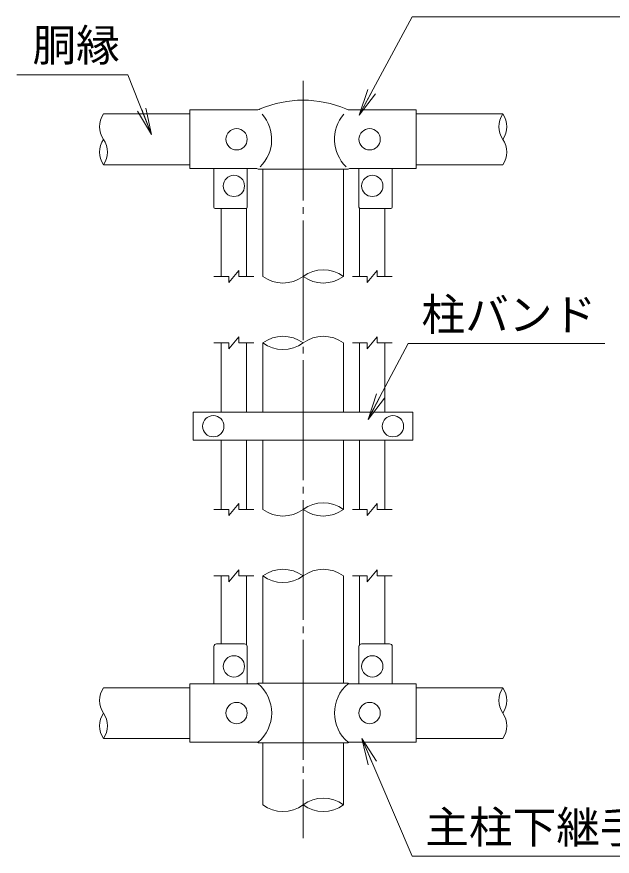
# Model space of a CAD drawing. Units: millimetres, scale not verified. Extents: x -8400 to 8400, y -5940 to 5940.
# Drawn here: x 4605 to 6394, y 1090 to 3612 of the extents above; entities that cross this region are included whole.
import ezdxf
from ezdxf.enums import TextEntityAlignment as Align

# ---------------------------------------------------------------- set-up
doc = ezdxf.new("R2010")
doc.units = ezdxf.units.MM
doc.header["$LTSCALE"] = 20
doc.linetypes.add('LONG_CHAIN', pattern=[21, 18, -1, 1, -1])
for name, color, linetype, lineweight in [('0-3_D-STR1', 1, 'Continuous', 9), ('0-6_D-BMK', 2, 'LONG_CHAIN', 9), ('0-8_D-STR-DIM', 7, 'Continuous', 9), ('0-9_0', 7, 'Continuous', 9), ('0-A_D-STR3', 3, 'Continuous', 9), ('0-D_D-STR-TXT', 7, 'Continuous', 9)]:
    doc.layers.add(name, color=color, linetype=linetype, lineweight=lineweight)
doc.styles.add('ＭＳ ゴシック', font='')
doc.styles.get('ＭＳ ゴシック').set_extended_font_data('MS Gothic')

# ---------------------------------------------------------------- blocks, each defined once
blk = doc.blocks.new('_Open')
at = {"layer": '0-9_0'}
blk.add_line((-20, 3.333), (0, 0), dxfattribs=at)
blk.add_lwpolyline([(-20, -3.333), (0, 0), (-20, 0)], dxfattribs=at)

msp = doc.modelspace()

# ---------------------------------------------------------------- linework, layer by layer
at = {"layer": '0-3_D-STR1'}
for p, q in [((5125.22, 3320.37), (4865.22, 3320.37)), ((5805.22, 3320.37), (6065.22, 3320.37)), ((5125.22, 3167.97), (4865.22, 3167.97)), ((5344.22, 3154.37), (5344.22, 2832.37)), ((5586.22, 3154.37), (5586.22, 2832.37)), ((5805.22, 3167.97), (6065.22, 3167.97)), ((5344.22, 2632.37), (5344.22, 2424.34)), ((5586.22, 2632.37), (5586.22, 2424.34)), ((5344.22, 2340.35), (5344.22, 2132.37)), ((5586.22, 2340.35), (5586.22, 2132.37)), ((5344.22, 1932.37), (5344.22, 1610.57)), ((5586.22, 1932.37), (5586.22, 1610.57)), ((5125.22, 1596.57), (4865.22, 1596.57)), ((5805.22, 1596.57), (6065.22, 1596.57)), ((5125.22, 1444.17), (4865.22, 1444.17)), ((5805.22, 1444.17), (6065.22, 1444.17)), ((5344.22, 1430.57), (5344.22, 1244.57)), ((5586.22, 1430.57), (5586.22, 1244.57))]:
    msp.add_line(p, q, dxfattribs=at)
at = {"layer": '0-6_D-BMK'}
msp.add_line((5465.22, 3420.37), (5465.22, 1144.37), dxfattribs=at)
at = {"layer": '0-8_D-STR-DIM'}
for p, q in [((5242.22, 2814.37), (5272.22, 2850.37)), ((5272.22, 2832.37), (5272.22, 2850.37)), ((5658.22, 2814.37), (5688.22, 2850.37)), ((5688.22, 2832.37), (5688.22, 2850.37)), ((5197.22, 2832.37), (5242.22, 2832.37)), ((5242.22, 2814.37), (5242.22, 2832.37)), ((5272.22, 2832.37), (5317.22, 2832.37)), ((5613.22, 2832.37), (5658.22, 2832.37)), ((5658.22, 2814.37), (5658.22, 2832.37)), ((5688.22, 2832.37), (5733.22, 2832.37)), ((5242.22, 2614.37), (5272.22, 2650.37)), ((5272.22, 2632.37), (5272.22, 2650.37)), ((5658.22, 2614.37), (5688.22, 2650.37)), ((5688.22, 2632.37), (5688.22, 2650.37)), ((5197.22, 2632.37), (5242.22, 2632.37)), ((5242.22, 2614.37), (5242.22, 2632.37)), ((5272.22, 2632.37), (5317.22, 2632.37)), ((5613.22, 2632.37), (5658.22, 2632.37)), ((5658.22, 2614.37), (5658.22, 2632.37)), ((5688.22, 2632.37), (5733.22, 2632.37)), ((5242.22, 2114.37), (5272.22, 2150.37)), ((5272.22, 2132.37), (5272.22, 2150.37)), ((5658.22, 2114.37), (5688.22, 2150.37)), ((5688.22, 2132.37), (5688.22, 2150.37)), ((5197.22, 2132.37), (5242.22, 2132.37)), ((5242.22, 2114.37), (5242.22, 2132.37)), ((5272.22, 2132.37), (5317.22, 2132.37)), ((5613.22, 2132.37), (5658.22, 2132.37)), ((5658.22, 2114.37), (5658.22, 2132.37)), ((5688.22, 2132.37), (5733.22, 2132.37)), ((5242.22, 1914.37), (5272.22, 1950.37)), ((5272.22, 1932.37), (5272.22, 1950.37)), ((5658.22, 1914.37), (5688.22, 1950.37)), ((5688.22, 1932.37), (5688.22, 1950.37)), ((5197.22, 1932.37), (5242.22, 1932.37)), ((5242.22, 1914.37), (5242.22, 1932.37)), ((5272.22, 1932.37), (5317.22, 1932.37)), ((5613.22, 1932.37), (5658.22, 1932.37)), ((5658.22, 1914.37), (5658.22, 1932.37)), ((5688.22, 1932.37), (5733.22, 1932.37))]:
    msp.add_line(p, q, dxfattribs=at)
for centre, radius, start, end in [((4919.7, 3282.27), 66.48, 145.03504, 214.96496), ((6119.7, 3282.27), 66.48, 145.03504, 214.96496), ((6010.74, 3282.27), 66.48, 325.03504, 34.96496), ((4919.7, 3206.07), 66.48, 145.03422, 214.96578), ((4810.74, 3206.07), 66.48, 325.03504, 34.96496), ((6010.74, 3206.07), 66.48, 325.03422, 34.96578), ((5525.72, 2750.87), 101.51, 53.41445, 126.58555), ((5404.72, 2913.88), 101.51, 233.41445, 306.58555), ((5525.72, 2913.88), 101.51, 233.41445, 306.58555), ((5404.72, 2550.87), 101.51, 53.41445, 126.58555), ((5525.72, 2550.87), 101.51, 53.41445, 126.58555), ((5404.72, 2713.88), 101.51, 233.41445, 306.58555), ((5525.72, 2050.87), 101.51, 53.41445, 126.58555), ((5404.72, 2213.88), 101.51, 233.41445, 306.58555), ((5525.72, 2213.88), 101.51, 233.41445, 306.58555), ((5404.72, 1850.87), 101.51, 53.41445, 126.58555), ((5525.72, 1850.87), 101.51, 53.41445, 126.58555), ((5404.72, 2013.88), 101.51, 233.41445, 306.58555), ((4919.7, 1558.47), 66.48, 145.03504, 214.96496), ((6119.7, 1558.47), 66.48, 145.03504, 214.96496), ((6010.74, 1558.47), 66.48, 325.03504, 34.96496), ((4919.7, 1482.27), 66.48, 145.03422, 214.96578), ((4810.74, 1482.27), 66.48, 325.03504, 34.96496), ((6010.74, 1482.27), 66.48, 325.03422, 34.96578), ((5525.72, 1163.07), 101.51, 53.41445, 126.58555), ((5404.72, 1326.08), 101.51, 233.41445, 306.58555), ((5525.72, 1326.08), 101.51, 233.41445, 306.58555)]:
    msp.add_arc(centre, radius, start, end, dxfattribs=at)
at = {"layer": '0-A_D-STR3'}
for p, q in [((5125.22, 3332.37), (5322.11, 3332.37)), ((5125.22, 3156.37), (5125.22, 3332.37)), ((5608.33, 3332.37), (5805.22, 3332.37)), ((5805.22, 3156.37), (5805.22, 3332.37)), ((5125.22, 3156.37), (5326.02, 3156.37)), ((5197.22, 3156.37), (5197.22, 3040.37)), ((5297.22, 3156.37), (5297.22, 3040.37)), ((5330.02, 3154.37), (5326.02, 3156.37)), ((5330.02, 3154.37), (5600.42, 3154.37)), ((5600.42, 3154.37), (5604.42, 3156.37)), ((5604.42, 3156.37), (5805.22, 3156.37)), ((5633.22, 3156.37), (5633.22, 3040.37)), ((5733.22, 3156.37), (5733.22, 3040.37)), ((5293.22, 3036.37), (5201.22, 3036.37)), ((5219.22, 3036.37), (5219.22, 2832.37)), ((5295.22, 3036.91), (5295.22, 2832.37)), ((5635.22, 3036.91), (5635.22, 2832.37)), ((5637.22, 3036.37), (5729.22, 3036.37)), ((5711.22, 3036.37), (5711.22, 2832.37)), ((5219.22, 2632.37), (5219.22, 2424.34)), ((5295.22, 2632.37), (5295.22, 2424.34)), ((5635.22, 2632.37), (5635.22, 2424.34)), ((5711.22, 2632.37), (5711.22, 2424.34)), ((5795.22, 2424.34), (5135.22, 2424.34)), ((5135.22, 2424.34), (5135.22, 2340.35)), ((5795.22, 2424.34), (5795.22, 2340.35)), ((5795.22, 2340.35), (5135.22, 2340.35)), ((5219.22, 2340.35), (5219.22, 2132.37)), ((5295.22, 2340.35), (5295.22, 2132.37)), ((5635.22, 2340.35), (5635.22, 2132.37)), ((5711.22, 2340.35), (5711.22, 2132.37)), ((5219.22, 1932.37), (5219.22, 1728.57)), ((5295.22, 1932.37), (5295.22, 1725.86)), ((5635.22, 1932.37), (5635.22, 1725.86)), ((5711.22, 1932.37), (5711.22, 1728.57)), ((5197.22, 1608.57), (5197.22, 1720.57)), ((5289.22, 1728.57), (5205.22, 1728.57)), ((5297.22, 1608.57), (5297.22, 1720.57)), ((5633.22, 1608.57), (5633.22, 1720.57)), ((5641.22, 1728.57), (5725.22, 1728.57)), ((5733.22, 1608.57), (5733.22, 1720.57)), ((5125.22, 1608.57), (5330.02, 1608.57)), ((5125.22, 1432.57), (5125.22, 1608.57)), ((5330.02, 1610.57), (5326.02, 1608.57)), ((5330.02, 1610.57), (5600.42, 1610.57)), ((5600.42, 1610.57), (5604.42, 1608.57)), ((5600.42, 1608.57), (5805.22, 1608.57)), ((5805.22, 1432.57), (5805.22, 1608.57)), ((5125.22, 1432.57), (5330.02, 1432.57)), ((5330.02, 1430.57), (5326.02, 1432.57)), ((5600.42, 1432.57), (5805.22, 1432.57))]:
    msp.add_line(p, q, dxfattribs=at)
msp.add_lwpolyline([(5330.02, 1430.57), (5600.42, 1430.57), (5604.42, 1432.57)], dxfattribs=at)
for centre in [(5265.22, 3244.37), (5665.22, 3244.37), (5257.22, 3104.37), (5673.22, 3104.37), (5195.22, 2382.35), (5735.22, 2382.35), (5257.22, 1660.57), (5673.22, 1660.57), (5265.22, 1520.57), (5665.22, 1520.57)]:
    msp.add_circle(centre, 32, dxfattribs=at)
for centre, radius, start, end in [((5465.22, 3030.54), 331.29, 67.15338, 112.84662), ((5322.11, 3364.37), 32, 270, 296.9114), ((5608.33, 3364.37), 32, 243.0886, 270), ((5255.68, 3244.37), 115.2, 314.1684, 41.01552), ((5674.76, 3244.37), 115.2, 138.98448, 225.8316), ((5201.22, 3040.37), 4, 180, 270), ((5293.22, 3040.37), 4, 270, 0), ((5637.22, 3040.37), 4, 180, 270), ((5729.22, 3040.37), 4, 270, 0), ((5205.22, 1720.57), 8, 90, 180), ((5289.22, 1720.57), 8, 0, 90), ((5641.22, 1720.57), 8, 90, 180), ((5725.22, 1720.57), 8, 0, 90), ((5255.68, 1520.57), 115.2, 310.19176, 49.80824), ((5674.76, 1520.57), 115.2, 130.19176, 229.80824)]:
    msp.add_arc(centre, radius, start, end, dxfattribs=at)
at = {"layer": '0-D_D-STR-TXT'}
for points in [[(6487.04, 3612.4), (5792.52, 3612.4), (5634.6, 3318.63)], [(4604.91, 3437.74), (4938.96, 3437.74), (5009.11, 3260.91)], [(6372.4, 2630.62), (5781.27, 2630.62), (5661.23, 2404.18)], [(6487.04, 1090.36), (5792.52, 1090.36), (5642.47, 1442.33)]]:
    msp.add_lwpolyline(points, dxfattribs=at)

# ---------------------------------------------------------------- block references
at = {"layer": '0-D_D-STR-TXT', "xscale": 4, "yscale": 4}
for p, rotation in [((5633.65, 3316.86), 241.73951), ((5009.84, 3259.05), 291.63757), ((5660.29, 2402.41), 242.07069), ((5641.68, 1444.17), 113.08931)]:
    msp.add_blockref('_Open', p, dxfattribs=dict(at, rotation=rotation))

# ---------------------------------------------------------------- texts
at = {"layer": '0-D_D-STR-TXT', "style": 'ＭＳ ゴシック'}
for s, p in [('胴縁', (4651.99, 3450.33)), ('柱バンド', (5821.13, 2640.99)), ('主柱下継手', (5832.38, 1100.73))]:
    msp.add_text(s, height=96.19, dxfattribs=at).set_placement(p, align=Align.BOTTOM_LEFT)

doc.saveas('drawing.dxf')
